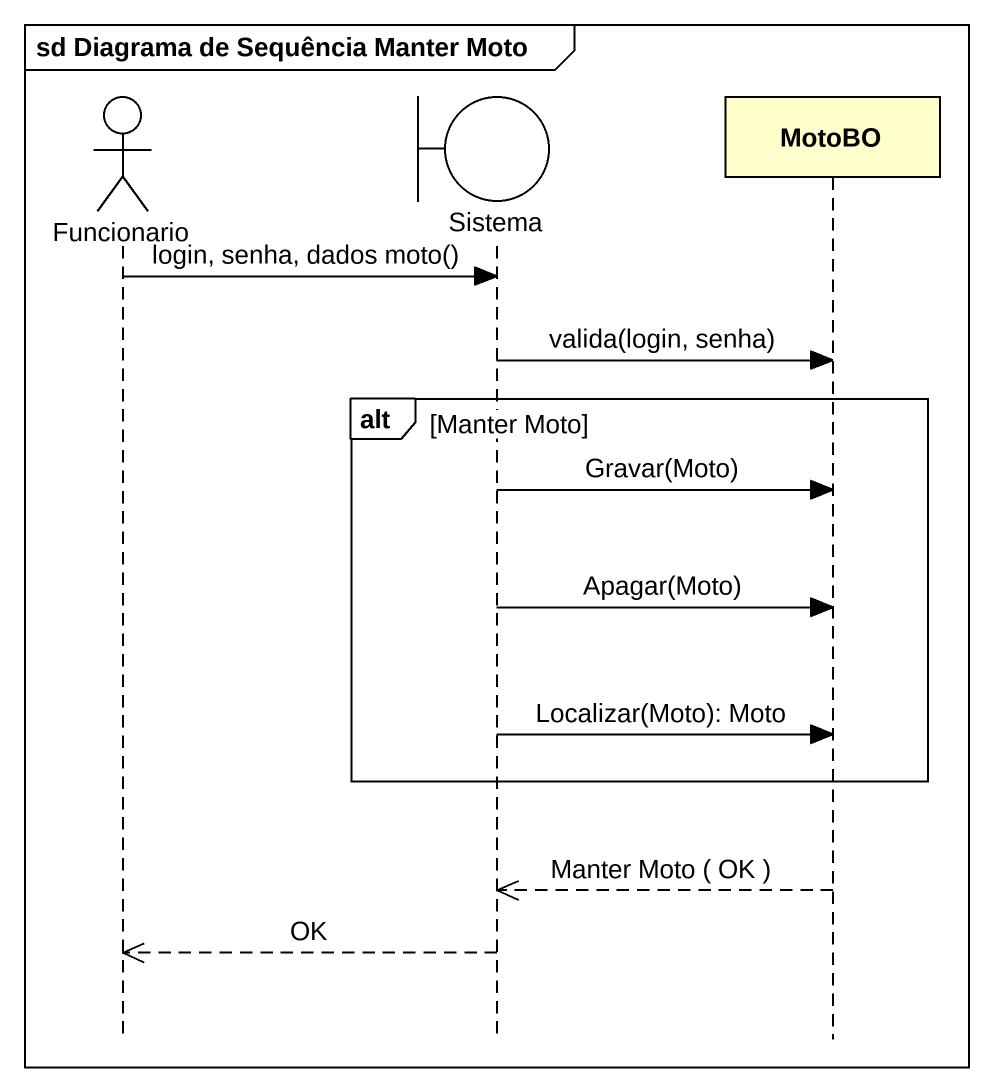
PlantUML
@startuml
mainframe sd Diagrama de Sequência Manter Moto
hide footbox
actor Funcionario
boundary Sistema
participant MotoBO

Funcionario -> Sistema : login, senha, dados moto()
Sistema -> MotoBO : valida(login, senha)
alt Manter Moto
  Sistema -> MotoBO : Gravar(Moto)
  Sistema -> MotoBO : Apagar(Moto)
  Sistema -> MotoBO : Localizar(Moto): Moto
end
MotoBO -->> Sistema : Manter Moto ( OK )
Sistema -->> Funcionario : OK
@enduml
